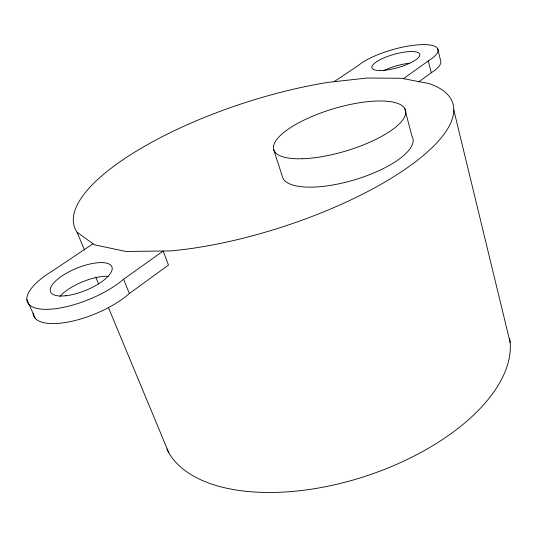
<?xml version="1.0" encoding="UTF-8"?>
<svg xmlns="http://www.w3.org/2000/svg" width="537" height="537" viewBox="0 0 537 537"><rect width="100%" height="100%" fill="white"/><g stroke="black" fill="none" stroke-linecap="round" stroke-linejoin="round"><path stroke-width="0.81" d="M418.571 81.973L431.654 72.475A43.349 12.452 -15.8 0 0 440.582 60.533L437.756 48.887M33.086 313.393A57.674 21.52 -22.4 0 0 70.179 321.636A57.674 21.52 -22.4 0 0 129.37 293.524L168.49 265.05L163.134 251.027L123.591 279.22A58.023 20.95 -22.2 0 1 40.819 309.064A58.023 20.95 -22.2 0 1 51.8 271.4L93.002 243.778M334.048 81.711L367.1 78.019L401.454 78.274L403.441 78.664L428.721 60.607A43.551 12.082 -15.8 0 0 418.833 44.786A43.551 12.082 -15.8 0 0 358.508 65.366L334.048 81.711L328.167 82.369A199.039 64.856 -18.1 0 0 139.204 149.414A199.039 64.856 -18.1 0 0 77.08 232.206L84.477 250.007M403.441 78.664L428.982 83.557A199.039 64.856 -18.1 0 1 398.306 173.813A199.039 64.856 -18.1 0 1 170.182 250.947L125.853 251.457L94.371 244.771L77.08 232.206M26.85 299.545L35.435 318.569M95.74 277.092L98.64 284.06M108.293 307.271L168.793 452.765M123.591 279.22L129.37 293.524M273.615 149.299L282.355 176.545A68.018 23.38 -16.6 0 0 356.937 179.096A68.018 23.38 -16.6 0 0 411.886 136.015L404.589 108.185M428.291 60.835L431.231 72.71M453.792 109.964L510.15 342.472M509.626 338.283A180.573 93.592 -18.1 0 1 364.207 476.641A180.573 93.592 -18.1 0 1 166.846 449.046M383.68 70.756A24.762 7.109 -15.8 0 1 409.248 63.238M59.929 296.404A32.932 12.277 -22.4 0 1 108.165 276.327M380.25 70.501A24.877 6.9 -15.8 0 0 419.451 56.17A24.877 6.9 -15.8 0 0 387.862 56.345A24.877 6.9 -15.8 0 0 380.25 70.501M65.803 295.746A33.133 11.955 -22.2 0 0 112.213 268.473A33.133 11.955 -22.2 0 0 65.615 273.682A33.133 11.955 -22.2 0 0 65.803 295.746M302.499 158.744A68.796 22.024 -16.7 0 0 405.643 113.918A68.796 22.024 -16.7 0 0 310.695 117.019A68.796 22.024 -16.7 0 0 302.499 158.744"/></g></svg>
